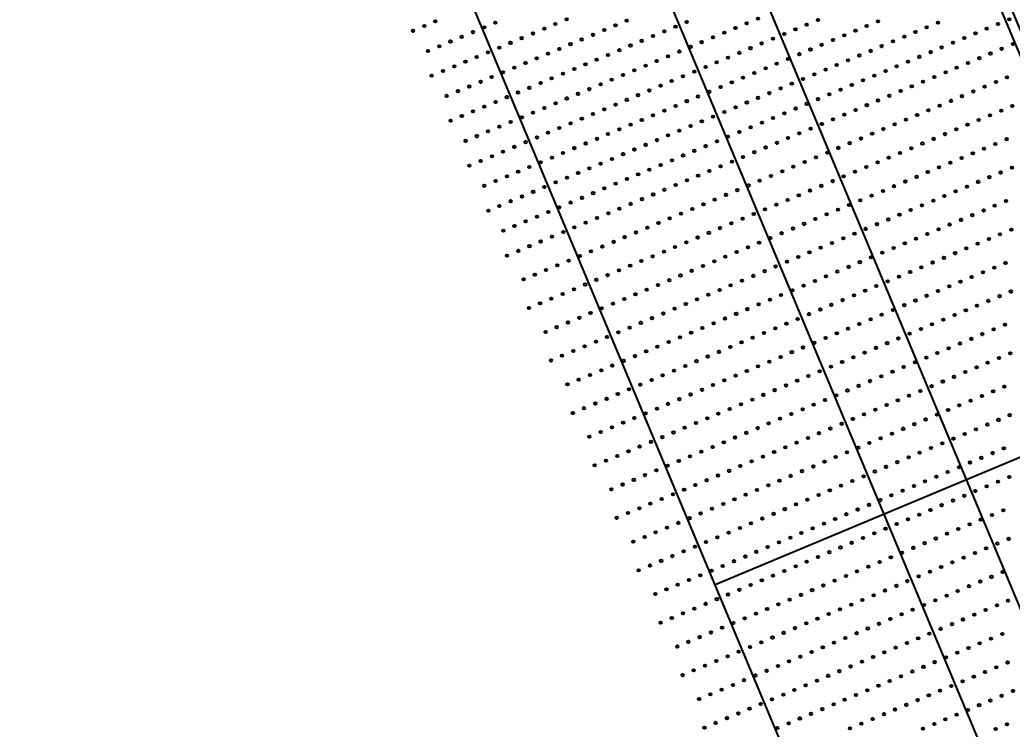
# Model space of a CAD drawing. Header units: millimetres. Extents: x 712803 to 922331, y -1382701 to -1225629.
# Drawn here: x 786131 to 788574, y -1321602 to -1319855 of the extents above; entities that cross this region are included whole.
import ezdxf

# ---------------------------------------------------------------- set-up
doc = ezdxf.new("R2010")
doc.units = ezdxf.units.MM
doc.header["$LTSCALE"] = 10
doc.header["$MEASUREMENT"] = 0
for name, color, linetype in [('I—平顶—分格线', 8, 'Continuous'), ('I—平顶—造型', 122, 'Continuous'), ('I—装饰—尺寸标注', 232, 'Continuous')]:
    doc.layers.add(name, color=color, linetype=linetype)
doc.styles.add('ARIAL', font='arial.ttf')
doc.dimstyles.new('XD30', dxfattribs={"dimscale": 30, "dimtxt": 2.5, "dimasz": 1, "dimexe": 1, "dimexo": 1, "dimgap": 0.8, "dimtad": 1, "dimdec": 0, "dimrnd": 5, "dimdsep": 46, "dimtxsty": 'ARIAL', "dimblk1": 'ARCHTICK', "dimblk2": 'ARCHTICK', "dimsah": 1, "dimcen": -0.9, "dimdle": 1, "dimclrd": 256, "dimclre": 256, "dimclrt": 40, "dimaunit": 1, "dimadec": 0, "dimazin": 0, "dimtfac": 0.35, "dimtdec": 0, "dimtix": 1, "dimtmove": 2, "dimatfit": 3, "dimldrblk": 'ARCHTICK', "dimfxl": 0, "dimtvp": 0.8, "dimtolj": 1, "dimtzin": 0, "dimarcsym": 0})

# ---------------------------------------------------------------- blocks, each defined once
blk = doc.blocks.new('_ArchTick')
at = {"color": 0, "linetype": 'ByBlock', "const_width": 0.15}
blk.add_lwpolyline([(-0.5, -0.5), (0.5, 0.5)], dxfattribs=at)
blk = doc.blocks.new('*D1586')
at = {"layer": 'Defpoints', "color": 0, "ltscale": 50, "transparency": 16777216}
for p in [(712802.6, -1325596.1, 277.1), (794966.1, -1327810.6, 276.8), (794557.8, -1327981.3)]:
    blk.add_point(p, dxfattribs=at)
at = {"layer": 'I—装饰—尺寸标注', "lineweight": -2, "ltscale": 50, "transparency": 16777216}
for p, q in [((781534.8, -1296829.9), (794569.3, -1328009)), ((781408, -1296915.4), (781574.1, -1296846)), ((794673.4, -1327932.9), (794530.1, -1327992.9))]:
    blk.add_line(p, q, dxfattribs=at)
at = {"layer": 'I—装饰—尺寸标注', "lineweight": -2, "ltscale": 50, "transparency": 16777216, "xscale": 30, "yscale": 30, "zscale": 30}
for p, rotation in [((781546.4, -1296857.5), 112.6875065896419), ((794557.8, -1327981.3), 292.6875065896419)]:
    blk.add_blockref('_ArchTick', p, dxfattribs=dict(at, rotation=rotation))
at = {"layer": 'I—装饰—尺寸标注', "color": 40, "ltscale": 50, "transparency": 16777216, "insert": (788109.6, -1312395.4), "char_height": 75, "attachment_point": 5, "rotation": 292.6875, "style": 'ARIAL'}
blk.add_mtext('\\A1;33735', dxfattribs=at)
blk = doc.blocks.new('4560')
at = {"layer": 'I—平顶—分格线'}
for centre in [(-20, -20), (-20, -50), (-20, -80), (-20, -110), (-20, -140), (-20, -170), (-80, -185), (-80, -215), (-20, -200), (-80, -245), (-20, -230), (-20, -260), (-80, -275), (-20, -290), (-140, -320), (-80, -305), (-20, -320), (-80, -335), (-140, -350), (-80, -365), (-20, -350), (-140, -380), (-20, -380), (-140, -410), (-80, -395), (-20, -410), (-140, -440), (-80, -425), (-20, -440), (-200, -455), (-80, -455), (-200, -485), (-140, -470), (-80, -485), (-20, -470), (-200, -515), (-140, -500), (-80, -515), (-20, -500), (-140, -530), (-20, -530), (-200, -545), (-140, -560), (-80, -545), (-20, -560), (-200, -575), (-80, -575), (-260, -590), (-200, -605), (-140, -590), (-80, -605), (-20, -590), (-260, -620), (-200, -635), (-140, -620), (-80, -635), (-20, -620), (-260, -650), (-140, -650), (-20, -650), (-260, -680), (-200, -665), (-140, -680), (-80, -665), (-20, -680), (-260, -710), (-200, -695), (-140, -710), (-80, -695), (-20, -710), (-200, -725), (-80, -725), (-320, -755), (-260, -740), (-200, -755), (-140, -740), (-80, -755), (-20, -740), (-260, -770), (-140, -770), (-20, -770), (-320, -785), (-260, -800), (-200, -785), (-140, -800), (-80, -785), (-20, -800), (-320, -815), (-260, -830), (-200, -815), (-140, -830), (-80, -815), (-20, -830), (-320, -845), (-200, -845), (-80, -845), (-320, -875), (-260, -860), (-200, -875), (-140, -860), (-80, -875), (-20, -860), (-380, -890), (-320, -905), (-260, -890), (-200, -905), (-140, -890), (-80, -905), (-20, -890), (-380, -920), (-260, -920), (-140, -920), (-20, -920), (-380, -950), (-320, -935), (-260, -950), (-200, -935), (-140, -950), (-80, -935), (-20, -950), (-320, -965), (-200, -965), (-80, -965), (-380, -980), (-320, -995), (-260, -980), (-200, -995), (-140, -980), (-80, -995), (-20, -980), (-440, -1025), (-380, -1010), (-320, -1025), (-260, -1010), (-200, -1025), (-140, -1010), (-80, -1025), (-20, -1010), (-380, -1040), (-260, -1040), (-140, -1040), (-20, -1040), (-440, -1055), (-380, -1070), (-320, -1055), (-260, -1070), (-200, -1055), (-140, -1070), (-80, -1055), (-20, -1070), (-440, -1085), (-380, -1100), (-320, -1085), (-260, -1100), (-200, -1085), (-140, -1100), (-80, -1085), (-20, -1100), (-440, -1115), (-320, -1115), (-200, -1115), (-80, -1115), (-440, -1145), (-380, -1130), (-320, -1145), (-260, -1130), (-200, -1145), (-140, -1130), (-80, -1145), (-20, -1130), (-440, -1175), (-380, -1160), (-320, -1175), (-260, -1160), (-200, -1175), (-140, -1160), (-80, -1175), (-20, -1160), (-500, -1190), (-380, -1190), (-260, -1190), (-140, -1190), (-20, -1190), (-500, -1220), (-440, -1205), (-380, -1220), (-320, -1205), (-260, -1220), (-200, -1205), (-140, -1220), (-80, -1205), (-20, -1220), (-440, -1235), (-320, -1235), (-200, -1235), (-80, -1235), (-500, -1250), (-440, -1265), (-380, -1250), (-320, -1265), (-260, -1250), (-200, -1265), (-140, -1250), (-80, -1265), (-20, -1250), (-500, -1280), (-440, -1295), (-380, -1280), (-320, -1295), (-260, -1280), (-200, -1295), (-140, -1280), (-80, -1295), (-20, -1280), (-500, -1310), (-380, -1310), (-260, -1310), (-140, -1310), (-20, -1310), (-560, -1325), (-500, -1340), (-440, -1325), (-380, -1340), (-320, -1325), (-260, -1340), (-200, -1325), (-140, -1340), (-80, -1325), (-20, -1340), (-560, -1355), (-500, -1370), (-440, -1355), (-380, -1370), (-320, -1355), (-260, -1370), (-200, -1355), (-140, -1370), (-80, -1355), (-20, -1370), (-560, -1385), (-440, -1385), (-320, -1385), (-200, -1385), (-80, -1385)]:
    blk.add_circle(centre, 3, dxfattribs=at)
blk = doc.blocks.new('70')
at = {"layer": 'I—平顶—分格线', "color": 1}
for centre in [(15, -30), (45, -30), (75, -30), (105, -30), (135, -30), (165, -30), (195, -30), (225, -30), (255, -30), (285, -30), (315, -30), (345, -30), (375, -30), (405, -30), (435, -30), (465, -30), (495, -30), (525, -30), (555, -30), (585, -30), (615, -30), (645, -30), (675, -30), (705, -30), (735, -30), (765, -30), (795, -30), (825, -30), (855, -30), (885, -30), (915, -30), (945, -30), (975, -30), (1005, -30), (1035, -30), (1065, -30), (1095, -30), (1125, -30), (1155, -30), (1185, -30), (1215, -30), (1245, -30), (1275, -30), (1305, -30), (1335, -30), (1365, -30), (30, -100), (60, -100), (90, -100), (120, -100), (150, -100), (180, -100), (210, -100), (240, -100), (270, -100), (300, -100), (330, -100), (360, -100), (390, -100), (420, -100), (450, -100), (480, -100), (510, -100), (540, -100), (570, -100), (600, -100), (630, -100), (660, -100), (690, -100), (720, -100), (750, -100), (780, -100), (810, -100), (840, -100), (870, -100), (900, -100), (930, -100), (960, -100), (990, -100), (1020, -100), (1050, -100), (1080, -100), (1110, -100), (1140, -100), (1170, -100), (1200, -100), (1230, -100), (1260, -100), (1290, -100), (1320, -100), (15, -170), (45, -170), (75, -170), (105, -170), (135, -170), (165, -170), (195, -170), (225, -170), (255, -170), (285, -170), (315, -170), (345, -170), (375, -170), (405, -170), (435, -170), (465, -170), (495, -170), (525, -170), (555, -170), (585, -170), (615, -170), (645, -170), (675, -170), (705, -170), (735, -170), (765, -170), (795, -170), (825, -170), (855, -170), (885, -170), (915, -170), (945, -170), (975, -170), (1005, -170), (1035, -170), (1065, -170), (1095, -170), (1125, -170), (1155, -170), (1185, -170), (1215, -170), (1245, -170), (1275, -170), (1305, -170), (30, -240), (60, -240), (90, -240), (120, -240), (150, -240), (180, -240), (210, -240), (240, -240), (270, -240), (300, -240), (330, -240), (360, -240), (390, -240), (420, -240), (450, -240), (480, -240), (510, -240), (540, -240), (570, -240), (600, -240), (630, -240), (660, -240), (690, -240), (720, -240), (750, -240), (780, -240), (810, -240), (840, -240), (870, -240), (900, -240), (930, -240), (960, -240), (990, -240), (1020, -240), (1050, -240), (1080, -240), (1110, -240), (1140, -240), (1170, -240), (1200, -240), (1230, -240), (1260, -240), (15, -310), (45, -310), (75, -310), (105, -310), (135, -310), (165, -310), (195, -310), (225, -310), (255, -310), (285, -310), (315, -310), (345, -310), (375, -310), (405, -310), (435, -310), (465, -310), (495, -310), (525, -310), (555, -310), (585, -310), (615, -310), (645, -310), (675, -310), (705, -310), (735, -310), (765, -310), (795, -310), (825, -310), (855, -310), (885, -310), (915, -310), (945, -310), (975, -310), (1005, -310), (1035, -310), (1065, -310), (1095, -310), (1125, -310), (1155, -310), (1185, -310), (1215, -310), (1245, -310), (30, -380), (60, -380), (90, -380), (120, -380), (150, -380), (180, -380), (210, -380), (240, -380), (270, -380), (300, -380), (330, -380), (360, -380), (390, -380), (420, -380), (450, -380), (480, -380), (510, -380), (540, -380), (570, -380), (600, -380), (630, -380), (660, -380), (690, -380), (720, -380), (750, -380), (780, -380), (810, -380), (840, -380), (870, -380), (900, -380), (930, -380), (960, -380), (990, -380), (1020, -380), (1050, -380), (1080, -380), (1110, -380), (1140, -380), (1170, -380), (1200, -380), (15, -450), (45, -450), (75, -450), (105, -450), (135, -450), (165, -450), (195, -450), (225, -450), (255, -450), (285, -450), (315, -450), (345, -450), (375, -450), (405, -450), (435, -450), (465, -450), (495, -450), (525, -450), (555, -450), (585, -450), (615, -450), (645, -450), (675, -450), (705, -450), (735, -450), (765, -450), (795, -450), (825, -450), (855, -450), (885, -450), (915, -450), (945, -450), (975, -450), (1005, -450), (1035, -450), (1065, -450), (1095, -450), (1125, -450), (1155, -450), (1185, -450), (30, -520), (60, -520), (90, -520), (120, -520), (150, -520), (180, -520), (210, -520), (240, -520), (270, -520), (300, -520), (330, -520), (360, -520), (390, -520), (420, -520), (450, -520), (480, -520), (510, -520), (540, -520), (570, -520), (600, -520), (630, -520), (660, -520), (690, -520), (720, -520), (750, -520), (780, -520), (810, -520), (840, -520), (870, -520), (900, -520), (930, -520), (960, -520), (990, -520), (1020, -520), (1050, -520), (1080, -520), (1110, -520), (1140, -520), (15, -590), (45, -590), (75, -590), (105, -590), (135, -590), (165, -590), (195, -590), (225, -590), (255, -590), (285, -590), (315, -590), (345, -590), (375, -590), (405, -590), (435, -590), (465, -590), (495, -590), (525, -590), (555, -590), (585, -590), (615, -590), (645, -590), (675, -590), (705, -590), (735, -590), (765, -590), (795, -590), (825, -590), (855, -590), (885, -590), (915, -590), (945, -590), (975, -590), (1005, -590), (1035, -590), (1065, -590), (1095, -590), (1125, -590), (30, -660), (60, -660), (90, -660), (120, -660), (150, -660), (180, -660), (210, -660), (240, -660), (270, -660), (300, -660), (330, -660), (360, -660), (390, -660), (420, -660), (450, -660), (480, -660), (510, -660), (540, -660), (570, -660), (600, -660), (630, -660), (660, -660), (690, -660), (720, -660), (750, -660), (780, -660), (810, -660), (840, -660), (870, -660), (900, -660), (930, -660), (960, -660), (990, -660), (1020, -660), (1050, -660), (1080, -660), (15, -730), (45, -730), (75, -730), (105, -730), (135, -730), (165, -730), (195, -730), (225, -730), (255, -730), (285, -730), (315, -730), (345, -730), (375, -730), (405, -730), (435, -730), (465, -730), (495, -730), (525, -730), (555, -730), (585, -730), (615, -730), (645, -730), (675, -730), (705, -730), (735, -730), (765, -730), (795, -730), (825, -730), (855, -730), (885, -730), (915, -730), (945, -730), (975, -730), (1005, -730), (1035, -730), (1065, -730), (30, -800), (60, -800), (90, -800), (120, -800), (150, -800), (180, -800), (210, -800), (240, -800), (270, -800), (300, -800), (330, -800), (360, -800), (390, -800), (420, -800), (450, -800), (480, -800), (510, -800), (540, -800), (570, -800), (600, -800), (630, -800), (660, -800), (690, -800), (720, -800), (750, -800), (780, -800), (810, -800), (840, -800), (870, -800), (900, -800), (930, -800), (960, -800), (990, -800), (1020, -800), (15, -870), (45, -870), (75, -870), (105, -870), (135, -870), (165, -870), (195, -870), (225, -870), (255, -870), (285, -870), (315, -870), (345, -870), (375, -870), (405, -870), (435, -870), (465, -870), (495, -870), (525, -870), (555, -870), (585, -870), (615, -870), (645, -870), (675, -870), (705, -870), (735, -870), (765, -870), (795, -870), (825, -870), (855, -870), (885, -870), (915, -870), (945, -870), (975, -870), (1005, -870), (30, -940), (60, -940), (90, -940), (120, -940), (150, -940), (180, -940), (210, -940), (240, -940), (270, -940), (300, -940), (330, -940), (360, -940), (390, -940), (420, -940), (450, -940), (480, -940), (510, -940), (540, -940), (570, -940), (600, -940), (630, -940), (660, -940), (690, -940), (720, -940), (750, -940), (780, -940), (810, -940), (840, -940), (870, -940), (900, -940), (930, -940), (960, -940), (15, -1010), (45, -1010), (75, -1010), (105, -1010), (135, -1010), (165, -1010), (195, -1010), (225, -1010), (255, -1010), (285, -1010), (315, -1010), (345, -1010), (375, -1010), (405, -1010), (435, -1010), (465, -1010), (495, -1010), (525, -1010), (555, -1010), (585, -1010), (615, -1010), (645, -1010), (675, -1010), (705, -1010), (735, -1010), (765, -1010), (795, -1010), (825, -1010), (855, -1010), (885, -1010), (915, -1010), (945, -1010), (30, -1080), (60, -1080), (90, -1080), (120, -1080), (150, -1080), (180, -1080), (210, -1080), (240, -1080), (270, -1080), (300, -1080), (330, -1080), (360, -1080), (390, -1080), (420, -1080), (450, -1080), (480, -1080), (510, -1080), (540, -1080), (570, -1080), (600, -1080), (630, -1080), (660, -1080), (690, -1080), (720, -1080), (750, -1080), (780, -1080), (810, -1080), (840, -1080), (870, -1080), (900, -1080), (15, -1150), (45, -1150), (75, -1150), (105, -1150), (135, -1150), (165, -1150), (195, -1150), (225, -1150), (255, -1150), (285, -1150), (315, -1150), (345, -1150), (375, -1150), (405, -1150), (435, -1150), (465, -1150), (495, -1150), (525, -1150), (555, -1150), (585, -1150), (615, -1150), (645, -1150), (675, -1150), (705, -1150), (735, -1150), (765, -1150), (795, -1150), (825, -1150), (855, -1150), (885, -1150), (30, -1220), (60, -1220), (90, -1220), (120, -1220), (150, -1220), (180, -1220), (210, -1220), (240, -1220), (270, -1220), (300, -1220), (330, -1220), (360, -1220), (390, -1220), (420, -1220), (450, -1220), (480, -1220), (510, -1220), (540, -1220), (570, -1220), (600, -1220), (630, -1220), (660, -1220), (690, -1220), (720, -1220), (750, -1220), (780, -1220), (810, -1220), (840, -1220), (15, -1290), (45, -1290), (75, -1290), (105, -1290), (135, -1290), (165, -1290), (195, -1290), (225, -1290), (255, -1290), (285, -1290), (315, -1290), (345, -1290), (375, -1290), (405, -1290), (435, -1290), (465, -1290), (495, -1290), (525, -1290), (555, -1290), (585, -1290), (615, -1290), (645, -1290), (675, -1290), (705, -1290), (735, -1290), (765, -1290), (795, -1290), (825, -1290), (180, -1360), (210, -1360), (240, -1360), (270, -1360), (300, -1360), (330, -1360), (360, -1360), (390, -1360), (420, -1360), (450, -1360), (480, -1360), (510, -1360), (540, -1360), (570, -1360), (600, -1360), (630, -1360), (660, -1360), (690, -1360), (720, -1360), (750, -1360), (780, -1360), (345, -1430), (375, -1430), (405, -1430), (435, -1430), (465, -1430), (495, -1430), (525, -1430), (555, -1430), (585, -1430), (615, -1430), (645, -1430), (675, -1430), (705, -1430), (735, -1430), (765, -1430), (510, -1500), (540, -1500), (570, -1500), (600, -1500), (630, -1500), (660, -1500), (690, -1500), (720, -1500), (750, -1500), (675, -1570), (705, -1570)]:
    blk.add_circle(centre, 3, dxfattribs=at)

msp = doc.modelspace()

# ---------------------------------------------------------------- linework, layer by layer
at = {"layer": 'I—平顶—分格线', "extrusion": (0.000109945, 4.5974e-05, 1), "elevation": 26.2}
for points in [[(786577.9, -1316485), (790346.5, -1325496.6)], [(786374.9, -1316569.9), (790143.5, -1325581.5)], [(787842.7, -1321246), (792981.5, -1319097)]]:
    msp.add_lwpolyline(points, dxfattribs=at)
at = {"layer": 'I—平顶—造型', "extrusion": (0.000109945, 4.5974e-05, 1)}
for p, q in [((787062.3, -1316282.5, 52.3), (790830.9, -1325294.1, -52.1)), ((789712.9, -1325718.2, -51.6), (785957, -1316736.9, -51.6))]:
    msp.add_line(p, q, dxfattribs=at)
at = {"layer": 'I—平顶—造型', "extrusion": (0.000109945, 4.5974e-05, 1), "elevation": -25.6}
msp.add_lwpolyline([(787085.2, -1316273), (790854.1, -1325284.3)], dxfattribs=at)

# ---------------------------------------------------------------- block references
at = {"layer": 'I—平顶—分格线', "extrusion": (0.000109945, 4.5974e-05, 1)}
for name, p, rotation in [('4560', (788592.9, -1319864.6, 26.2), 292.694209973109), ('70', (787305.1, -1320414, 26.2), 22.69420997310895)]:
    msp.add_blockref(name, p, dxfattribs=dict(at, rotation=rotation))

# ---------------------------------------------------------------- dimensions: what is measured, and where the dimension line sits
at = {"layer": 'I—装饰—尺寸标注', "color": 6, "ltscale": 50}
dim = msp.add_linear_dim(base=(794557.8, -1327981.3, -277.1), p1=(712802.6, -1325596.1), p2=(794966.1, -1327810.6, -0.3), angle=292.6875, dimstyle='XD30', dxfattribs=at)
dim.commit()
dim.dimension.update_dxf_attribs({"geometry": '*D1586', "text_midpoint": (788109.6, -1312395.4, -277.1)})

doc.saveas('drawing.dxf')
